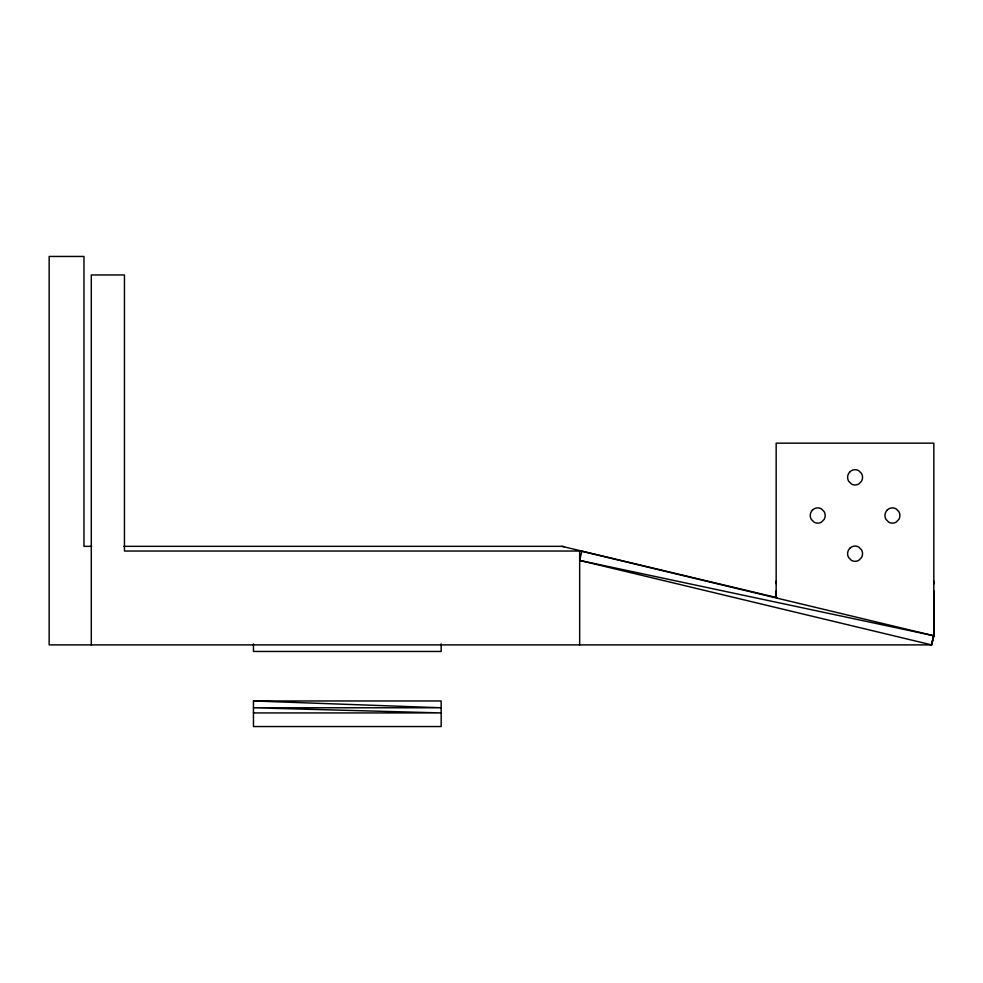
<?xml version="1.0" encoding="UTF-8"?>
<svg xmlns="http://www.w3.org/2000/svg" width="983" height="983" viewBox="0 0 983 983"><rect width="100%" height="100%" fill="white"/><g stroke="black" fill="none" stroke-linecap="round" stroke-linejoin="round"><path stroke-width="1.47" d="M933.85 590.992L933.838 635.301L931.515 644.885L933.813 635.301L933.85 443.161L776.165 443.161L776.165 597.467L776.214 590.943M933.813 583.816L933.85 581.137M931.626 644.885L579.663 560.421L581.85 551.291L933.813 635.755L931.626 644.885L49.15 644.885L49.15 256.452L83.973 256.452L83.973 546.339L91.628 546.339M123.809 546.339L561.944 546.339L777.344 597.75M253.454 700.965L441.17 700.965L441.17 726.548L253.454 726.548L253.454 700.965L441.17 707.772L253.454 707.772L441.17 712.933L253.454 712.933M561.957 546.376L564.242 546.609M579.663 560.421L933.813 635.755M776.165 581.137L776.214 583.804M579.663 644.885L579.663 551.033L124.448 551.033L124.448 274.957L91.284 274.957L91.284 644.885M441.17 643.89L441.17 651.459L253.454 651.459L253.454 643.89M812.45 510.116L811.258 511.688A7.778 7.778 0 0 0 811.258 519.331L813.998 522.133A7.336 7.336 0 0 0 821.469 522.133L824.196 519.331A7.778 7.778 0 0 0 824.196 511.701L821.469 508.899A7.336 7.336 0 0 0 813.998 508.899L812.45 510.116M849.803 471.926L848.612 473.511A7.778 7.778 0 0 0 848.612 481.142L851.339 483.943A7.336 7.336 0 0 0 858.81 483.943L861.55 481.142A7.778 7.778 0 0 0 861.55 473.511L858.81 470.71A7.336 7.336 0 0 0 851.339 470.71L849.803 471.926M849.803 548.305L848.612 549.878A7.778 7.778 0 0 0 848.612 557.521L851.339 560.322A7.336 7.336 0 0 0 858.81 560.322L861.55 557.521A7.778 7.778 0 0 0 861.55 549.878L858.81 547.089A7.336 7.336 0 0 0 851.339 547.089L849.803 548.305M887.145 510.116L885.966 511.688A7.778 7.778 0 0 0 885.966 519.331L888.693 522.133A7.336 7.336 0 0 0 896.164 522.133L898.892 519.331A7.778 7.778 0 0 0 898.892 511.701L896.164 508.899A7.336 7.336 0 0 0 888.693 508.899L887.145 510.116M581.85 551.291L579.663 551.07L581.85 551.291"/></g></svg>
